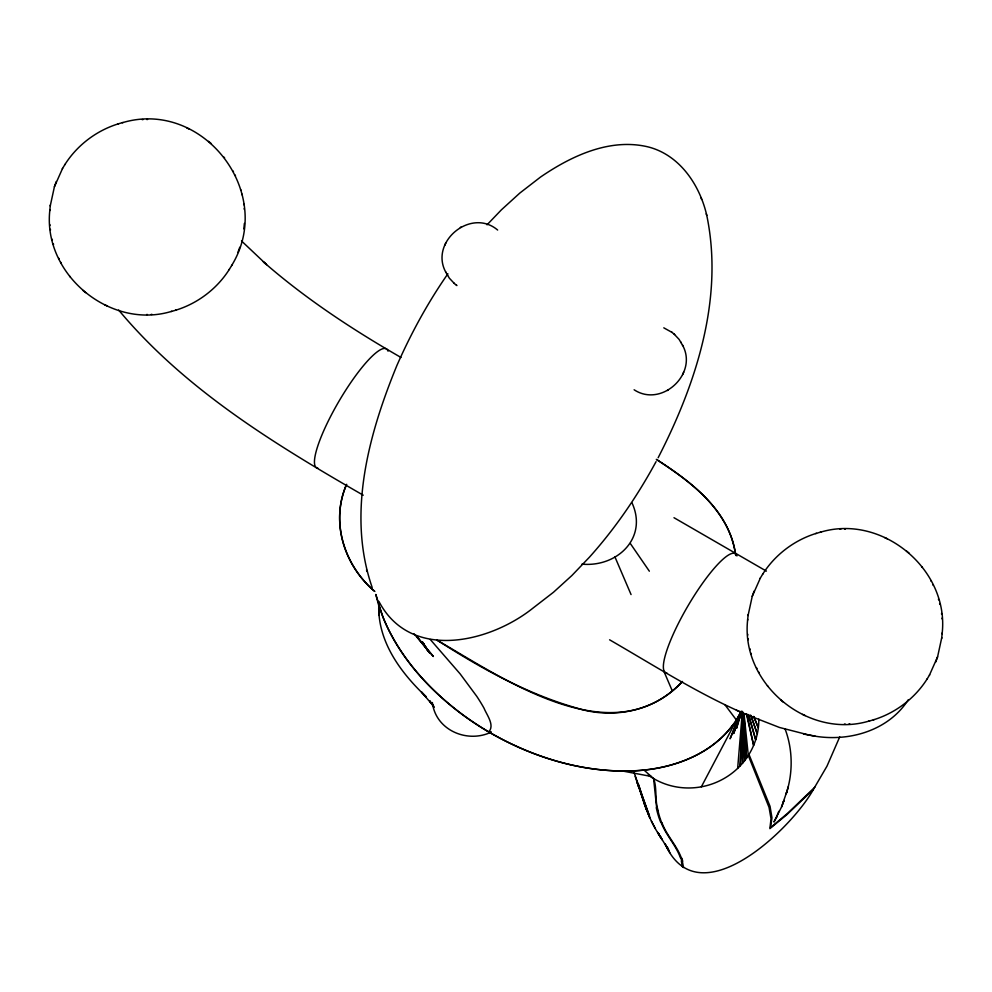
<?xml version="1.0" encoding="UTF-8"?>
<svg xmlns="http://www.w3.org/2000/svg" width="992" height="992" viewBox="0 0 992 992"><rect width="100%" height="100%" fill="white"/><g stroke="black" fill="none" stroke-linecap="round" stroke-linejoin="round"><path stroke-width="1.49" d="M742.81 712.244L742.487 763.307L743.045 712.454M49.885 209.771C42.309 274.052 110.1 330.348 171.852 311.29M231.62 265.583C276.346 192.857 202.69 98.555 122.326 122.723M742.537 712.343L740.193 765.849L742.661 712.715M747.695 619.355C740.131 683.637 807.91 739.933 869.674 720.874M942.115 633.814C949.691 569.532 881.9 513.236 820.148 532.295M737.651 768.403L742.388 711.351M50.245 205.939L54.411 186.756L62.558 168.429M243.858 228.916L244.379 223.411M748.067 615.524L752.234 596.341L760.38 578.001M929.442 675.155L937.589 656.828L941.755 637.645M49.811 210.602L50.319 205.096M747.621 620.186L748.142 614.668M941.681 638.501L942.189 632.983M741.731 711.611L740.627 717.7L742.028 711.785M788.355 786.668L786.21 793.736C793.092 772.83 792.856 749.518 785.056 728.884M787.214 790.488L781.56 806.955L773.934 822.021L776.91 816.577M741.508 712.256L736.523 728.339L740.888 711.971L733.646 733.572L741.458 712.082M54.411 186.756L56.271 181.536M239.766 247.244L237.906 252.464M752.234 596.341L754.094 591.12M937.589 656.828L935.729 662.048M839.74 736.87L826.981 766.159L813.428 789.384C791.219 829.386 698.058 918.604 665.124 843.932L668.496 850.02L658.266 833.268L662.296 839.939M782.651 804.004L783.94 800.507L781.56 806.955M776.538 817.197L778.794 811.332M497.649 230.045C470.927 207.278 428.928 242.11 445.966 272.502M634.124 389.769C661.59 407.985 698.48 373.699 682.471 345.055M740.987 711.921L730.087 738.817L741.247 711.4M445.755 243.052L444.8 245.309M682.682 374.505L683.649 372.248M741.148 711.301L701.344 786.817M740.962 711.673C720.502 752.94 671.77 770.734 628.209 771.007M658.13 457.771C696.024 384.003 724.061 298.704 706.775 215.425C699.868 185.231 679.929 155.136 648.458 146.99C610.192 137.615 571.429 155.868 540.491 177.084L519.808 193.08L501.406 209.82L487.047 224.812M656.047 461.677C637.472 495.888 615.4 528.265 589.372 557.256L571.888 575.521L553.474 592.261L532.791 608.257C489.341 642.853 410.39 661.478 378.882 601.388M581.932 564.138C617.024 567.436 648.086 538.135 632.053 502.981M64.778 164.746C77.909 143.914 99.237 128.489 123.12 122.5M171.07 311.513C194.94 305.511 216.281 290.086 229.4 269.254M762.6 574.331C775.719 553.499 797.06 538.073 820.93 532.072M868.88 721.097C892.763 715.096 914.091 699.67 927.222 678.838M62.347 168.789L65.001 164.387M229.189 269.613L231.843 265.224M760.157 578.361L762.811 573.971M926.999 679.198L929.653 674.808M813.428 789.384L786.743 814.742L769.866 828.618L771.032 818.822L769.048 807.401L748.303 755.495L748.972 754.428L770.04 806.31L771.962 817.78L770.548 827.638L787.797 813.142L814.792 787.251M748.303 755.495L744.012 713.781M908.325 699.67C887.79 731.997 845.606 743.008 809.646 735.146M447.9 273.78C427.837 302.535 410.986 333.461 396.874 365.54C368.503 434.67 346.778 514.402 372.211 587.574M733.15 724.544C712.591 752.73 677.772 766.655 643.957 770.028A183.855 176.911 -18.6 0 1 633.528 770.821C582.738 772.892 532.382 757.293 488.746 731.922A308.09 296.447 -18.6 0 1 460.412 713.05C421.402 683.352 387.302 643.052 375.844 594.419M682.508 681.454C612.51 755.52 504.965 679.235 437.46 640.472M681.256 682.67C655.104 710.793 613.788 719.609 577.542 708.288C527.124 694.065 480.81 668.236 436.988 640.051M460.325 227.441L460.982 227.056M667.467 390.501L668.124 390.116M490.866 732.27C467.009 743.516 435.587 730.075 432.376 702.547M117.825 124L118.656 123.764M175.534 310.236L176.353 310.012M815.647 533.572L816.466 533.349M873.344 719.82L874.175 719.597M142.178 119.623L143.034 119.598M146.766 119.511L147.572 119.499M146.618 314.514L147.411 314.489M151.144 314.402L152.012 314.39M839.988 529.207L840.856 529.182M844.589 529.096L845.382 529.071M844.428 724.086L845.234 724.073M848.966 723.986L849.822 723.962M626.87 771.032C589.781 771.466 553.003 762.439 519.176 747.534A308.09 296.447 -18.6 0 1 488.746 731.922A307.52 295.901 -18.6 0 1 454.919 708.809C426.783 686.414 402.244 658.7 386.806 626.014A183.855 176.911 -18.6 0 1 382.8 616.739L375.931 594.816M491.226 731.96L488.746 731.922C494.971 725.152 486.787 715.071 484.046 708.238A421.216 65.249 37.8 0 0 476.768 696.334L460.152 673.903L430.28 639.493M622.827 771.057L651.186 776.438M744.98 714.017L779.489 727.471L808.79 734.985M803.545 734.055L815.027 736.101M663.797 327.831L672.105 332.444M609.609 639.815C652.6 664.652 694.685 691.511 740.119 711.822M736.399 710.173L748.997 715.79M189.447 129.196L186.843 127.98M887.27 538.78L884.653 537.565M104.73 304.817L107.347 306.02M802.553 714.389L805.157 715.604M766.382 571.119L673.99 517.712M643.957 770.028L653.592 778.571C657.287 787.598 654.509 800.792 658.242 810.786M400.991 357.467C352.52 329.58 305.486 298.716 263.339 261.826L266.563 264.641L241.527 240.969M363.233 495.206C274.722 444.242 184.834 389.434 118.68 310.062M682.459 866.884L681.343 861.031M656.766 459.656C691.275 481.901 729.281 510.471 735.407 554.069M656.307 459.333C686.092 478.801 717.352 501.183 730.744 535.593A98.084 94.376 -18.6 0 1 735.791 555.495M674.114 334.081L679.098 339.388L682.794 345.662M445.644 271.895L449.339 278.169L454.324 283.476M456.345 285.113L456.89 285.56L453.778 283.03M671.547 331.998L674.659 334.515M906.39 550.92L909.205 553.3M208.58 141.335L211.383 143.716M780.617 699.868L783.42 702.249M82.795 290.296L85.61 292.665M374.877 591.468C344.026 565.8 330.15 521.792 346.63 484.307C330.187 521.693 344.199 564.956 374.207 591.021M414.061 633.814L433.368 656.506L417.037 636.765L429.846 653.182L422.381 642.022L428.036 651.074L422.976 642.717M736.324 719.907L724.904 704.717M921.853 566.717L922.411 567.424M767.399 685.745L767.969 686.439M224.031 157.145L224.601 157.84M69.589 276.16L70.147 276.867M430.466 701.989L429.796 701.034L433.653 706.316L421.426 691.932L426.114 696.744C401.438 673.357 378.808 643.337 378.708 607.811M429.796 701.034L434.26 707.358M630.267 543.43L649.351 571.194M661.726 838.996L657.584 832.325L661.118 837.942C650.07 822.021 643.659 803.532 638.637 784.957M422.654 642.221L424.068 644.713M651.384 821.103L655.34 828.58M680.934 342.141L681.268 342.773M447.169 274.772L447.516 275.416M930.905 580.618L931.265 581.349M932.902 584.635L933.298 585.416M756.512 667.752L756.908 668.534M758.545 671.82L758.917 672.551M233.083 171.046L233.455 171.765M235.092 175.051L235.488 175.832M58.702 258.168L59.098 258.949M60.735 262.248L61.095 262.967M614.953 556.946L631.061 594.568M663.859 671.212L672.216 690.717M662.024 822.926C666.773 835.76 677.028 845.68 681.578 858.564M660.945 822.008C665.719 834.904 675.887 844.986 680.487 857.919M667.43 847.143L669.774 852.649M753.622 716.546L758.334 727.855L753.833 716.472M750.572 715.046L757.28 733.944L751.366 716.336M638.662 785.007L646.548 809.856L636.74 781.163L649.475 816.081L633.826 771.912M701.071 197.78L701.629 199.454M706.254 213.826L706.775 215.425M366.507 569.916L367.04 571.516M635.227 776.426L639.059 788.38M748.824 716.323L755.693 739.796L748.712 714.55M938.444 599.056L938.655 599.85M939.622 603.508L939.846 604.339M749.977 648.83L750.2 649.661M751.155 653.319L751.378 654.112M240.622 189.472L240.845 190.266M241.8 193.924L242.023 194.767M52.154 239.246L52.378 240.076M53.345 243.734L53.556 244.528M746.703 715.232L753.622 745.376L746.778 713.818M682.422 861.701L683.525 867.541M656.605 807.29L653.592 778.571M941.52 613.478L941.619 614.296M942.016 618.103L942.115 618.958M747.708 634.21L747.807 635.066M748.204 638.873L748.29 639.679M243.71 203.906L243.796 204.724M244.193 208.531L244.292 209.374M49.885 224.626L49.984 225.482M50.381 229.288L50.48 230.107M743.529 713.26L744.26 724.086M744.471 727.173L746.554 758.086L743.888 713.384M378.845 610.316L379.056 615.424L378.634 604.165M743.144 713.223L743.244 716.286M743.529 725.474L744.632 760.69L743.454 713.459M317.986 468.261A68.944 14.396 -59.6 0 1 340.479 398.685A68.944 14.396 -59.6 0 1 388.046 351.156M666.897 673.047A68.944 14.396 -59.6 0 1 689.39 603.483A68.944 14.396 -59.6 0 1 736.957 555.954M758.83 719.076A68.944 66.34 -18.6 0 1 720.762 780.282A68.944 66.34 -18.6 0 1 648.148 775.012M660.734 822.294A889.638 195.424 -54.2 0 1 656.282 807.686M680.735 857.559A358.93 76.954 -57.6 0 1 681.64 860.61M661.875 823.124A858.043 185.578 -55.4 0 1 658.043 811.059M681.814 858.204A349.382 73.755 -58.8 0 1 682.707 861.279M649.834 817.879L644.267 803.346L649.834 817.879"/></g></svg>
